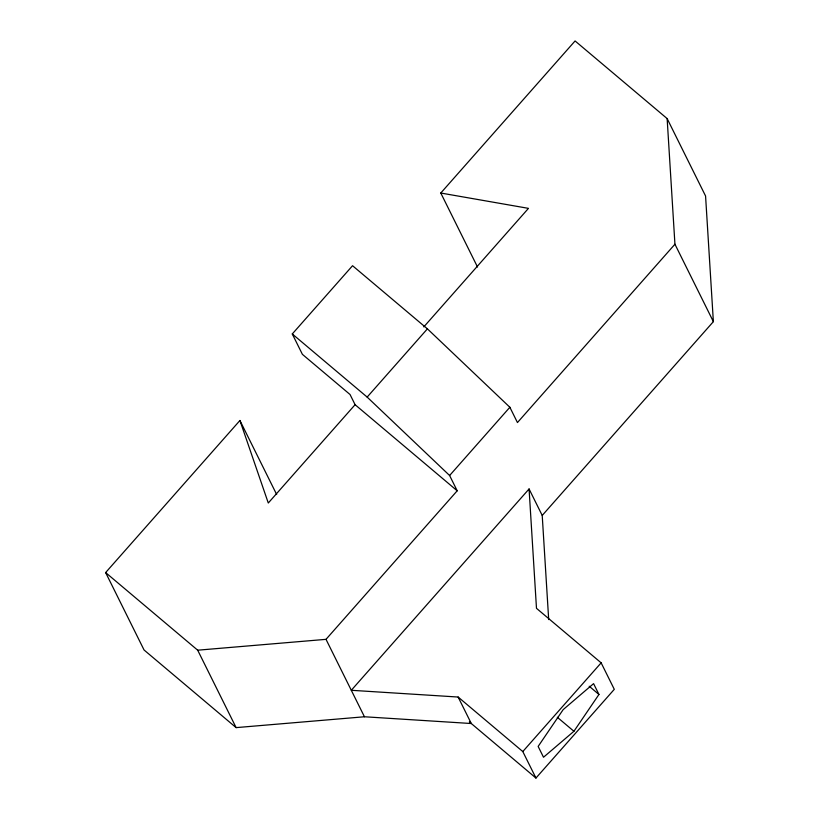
<?xml version="1.0" encoding="UTF-8"?>
<svg xmlns="http://www.w3.org/2000/svg" width="819" height="819" viewBox="0 0 819 819"><rect width="100%" height="100%" fill="white"/><g stroke="black" fill="none" stroke-linecap="round" stroke-linejoin="round"><path stroke-width="1.23" d="M573.924 731.275L598.955 694.471L593.58 683.64L563.175 709.623L538.144 746.426L543.509 757.247L573.924 731.275L557.309 717.27M276.658 494.502L239.926 420.495L105.631 572.573L197.686 650.194L326.013 639.342L457.197 490.796L355.098 404.699L350.041 394.512L302.395 354.34L292.281 333.957L352.549 265.714L427.416 328.849L509.868 407.268L517.454 422.553L674.938 244.216L667.137 118.581L575.081 40.95L440.786 193.028L477.528 267.035M355.098 404.699L268.284 503.009L239.926 420.495M423.802 326.894L528.47 208.364L440.786 193.028M457.197 490.796L449.611 475.511L367.158 397.092L427.416 328.849M449.611 475.511L509.868 407.268M529.074 488.963L351.3 690.284L458.138 697.041L522.798 751.566L535.954 778.05L614.291 689.332L601.146 662.847L536.486 608.322L529.074 488.963L542.219 515.448L548.689 619.573M542.219 515.448L713.369 321.642L705.568 195.997L667.137 118.581M522.798 751.566L601.146 662.847M105.631 572.573L144.062 649.989L236.118 727.62L364.445 716.768L471.294 723.525L458.138 697.041M292.281 333.957L367.158 397.092M589.189 686.23L598.955 694.471M469.359 721.897L535.954 778.05M674.938 244.216L713.369 321.642M326.013 639.342L364.445 716.768M197.686 650.194L236.118 727.62"/></g></svg>
